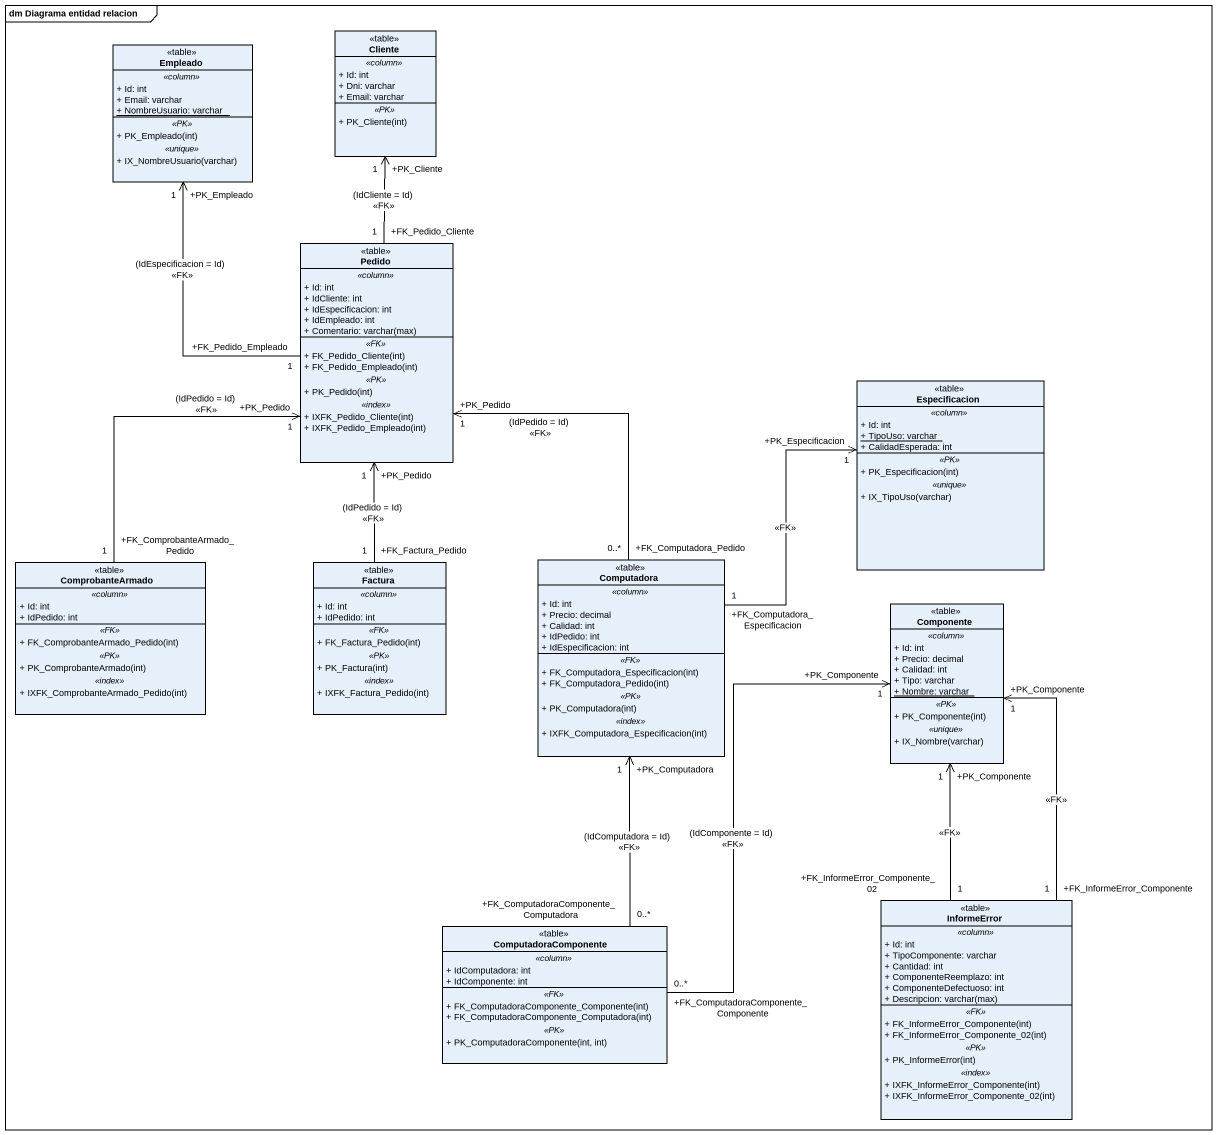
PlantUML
@startuml
mainframe dm Diagrama entidad relacion
hide circle
hide empty members
skinparam classAttributeIconSize 0
class Empleado <<table>> {
  .. <<column>> ..
  + Id: int
  + Email: varchar
  {static} + NombreUsuario: varchar
  .. <<PK>> ..
  + PK_Empleado(int)
  .. <<unique>> ..
  + IX_NombreUsuario(varchar)
}
class Cliente <<table>> {
  .. <<column>> ..
  + Id: int
  + Dni: varchar
  + Email: varchar
  .. <<PK>> ..
  + PK_Cliente(int)
}
class Pedido <<table>> {
  .. <<column>> ..
  + Id: int
  + IdCliente: int
  + IdEspecificacion: int
  + IdEmpleado: int
  {field} + Comentario: varchar(max)
  .. <<FK>> ..
  + FK_Pedido_Cliente(int)
  + FK_Pedido_Empleado(int)
  .. <<PK>> ..
  + PK_Pedido(int)
  .. <<index>> ..
  + IXFK_Pedido_Cliente(int)
  + IXFK_Pedido_Empleado(int)
}
class Especificacion <<table>> {
  .. <<column>> ..
  + Id: int
  {static} + TipoUso: varchar
  + CalidadEsperada: int
  .. <<PK>> ..
  + PK_Especificacion(int)
  .. <<unique>> ..
  + IX_TipoUso(varchar)
}
class ComprobanteArmado <<table>> {
  .. <<column>> ..
  + Id: int
  + IdPedido: int
  .. <<FK>> ..
  + FK_ComprobanteArmado_Pedido(int)
  .. <<PK>> ..
  + PK_ComprobanteArmado(int)
  .. <<index>> ..
  + IXFK_ComprobanteArmado_Pedido(int)
}
class Factura <<table>> {
  .. <<column>> ..
  + Id: int
  + IdPedido: int
  .. <<FK>> ..
  + FK_Factura_Pedido(int)
  .. <<PK>> ..
  + PK_Factura(int)
  .. <<index>> ..
  + IXFK_Factura_Pedido(int)
}
class Computadora <<table>> {
  .. <<column>> ..
  + Id: int
  + Precio: decimal
  + Calidad: int
  + IdPedido: int
  + IdEspecificacion: int
  .. <<FK>> ..
  + FK_Computadora_Especificacion(int)
  + FK_Computadora_Pedido(int)
  .. <<PK>> ..
  + PK_Computadora(int)
  .. <<index>> ..
  + IXFK_Computadora_Especificacion(int)
}
class Componente <<table>> {
  .. <<column>> ..
  + Id: int
  + Precio: decimal
  + Calidad: int
  + Tipo: varchar
  {static} + Nombre: varchar
  .. <<PK>> ..
  + PK_Componente(int)
  .. <<unique>> ..
  + IX_Nombre(varchar)
}
class ComputadoraComponente <<table>> {
  .. <<column>> ..
  + IdComputadora: int
  + IdComponente: int
  .. <<FK>> ..
  + FK_ComputadoraComponente_Componente(int)
  + FK_ComputadoraComponente_Computadora(int)
  .. <<PK>> ..
  + PK_ComputadoraComponente(int, int)
}
class InformeError <<table>> {
  .. <<column>> ..
  + Id: int
  + TipoComponente: varchar
  + Cantidad: int
  + ComponenteReemplazo: int
  + ComponenteDefectuoso: int
  {field} + Descripcion: varchar(max)
  .. <<FK>> ..
  + FK_InformeError_Componente(int)
  + FK_InformeError_Componente_02(int)
  .. <<PK>> ..
  + PK_InformeError(int)
  .. <<index>> ..
  + IXFK_InformeError_Componente(int)
  + IXFK_InformeError_Componente_02(int)
}
Pedido "+FK_Pedido_Empleado\n1" -up-> "+PK_Empleado\n1" Empleado : (IdEspecificacion = Id)\n<<FK>>
Pedido "+FK_Pedido_Cliente\n1" -up-> "+PK_Cliente\n1" Cliente : (IdCliente = Id)\n<<FK>>
ComprobanteArmado "+FK_ComprobanteArmado_Pedido\n1" -up-> "+PK_Pedido\n1" Pedido : (IdPedido = Id)\n<<FK>>
Factura "+FK_Factura_Pedido\n1" -up-> "+PK_Pedido\n1" Pedido : (IdPedido = Id)\n<<FK>>
Computadora "+FK_Computadora_Pedido\n0..*" -up-> "+PK_Pedido\n1" Pedido : (IdPedido = Id)\n<<FK>>
Computadora "+FK_Computadora_Especificacion\n1" -right-> "+PK_Especificacion\n1" Especificacion : <<FK>>
ComputadoraComponente "+FK_ComputadoraComponente_Computadora\n0..*" -up-> "+PK_Computadora\n1" Computadora : (IdComputadora = Id)\n<<FK>>
ComputadoraComponente "+FK_ComputadoraComponente_Componente\n0..*" -up-> "+PK_Componente\n1" Componente : (IdComponente = Id)\n<<FK>>
InformeError "+FK_InformeError_Componente\n1" -up-> "+PK_Componente\n1" Componente : <<FK>>
InformeError "+FK_InformeError_Componente_02\n1" -up-> "+PK_Componente\n1" Componente : <<FK>>
@enduml
